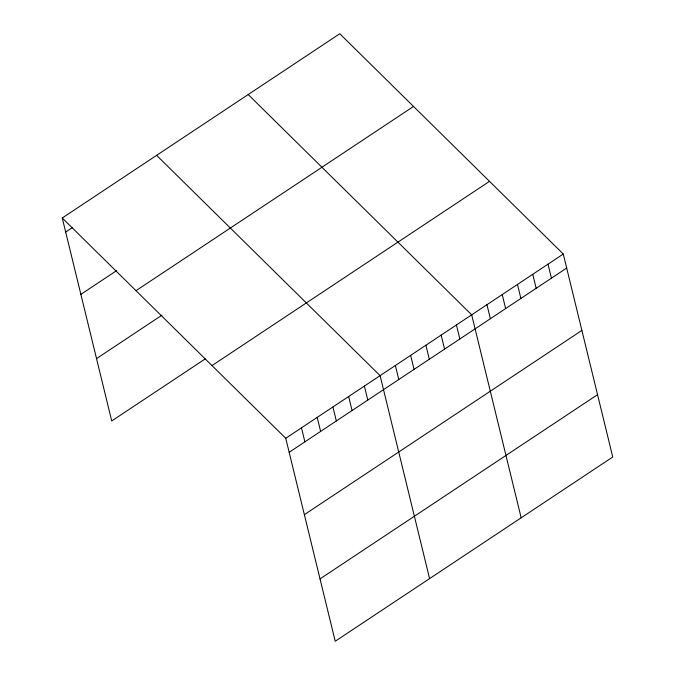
<?xml version="1.0" encoding="UTF-8"?>
<svg xmlns="http://www.w3.org/2000/svg" width="675" height="675" viewBox="0 0 675 675"><rect width="100%" height="100%" fill="white"/><g stroke="black" fill="none" stroke-linecap="round" stroke-linejoin="round"><path stroke-width="1.01" d="M62.252 217.991L339.77 33.75L563.271 254.036L612.748 457.009L335.23 641.25L285.744 438.278L62.252 217.991L111.729 420.964L205.217 358.906M65.669 232.006L72.655 227.365M80.865 294.368L116.691 270.582M136.004 290.68L413.53 106.447M96.525 358.611L162.051 315.107M211.992 365.58L489.518 181.339M285.744 438.278L563.271 254.036M289.162 452.292L566.688 268.051M304.366 514.654L581.892 330.413M320.026 578.897L597.552 394.656M248.189 94.551L471.69 314.837L521.167 517.809M156.608 155.351L380.101 375.637L429.587 578.61M548.007 264.17L551.424 278.184M532.744 274.303L536.161 288.318M517.48 284.437L520.898 298.451M502.217 294.57L505.634 308.585M486.953 304.703L490.371 318.718M456.427 324.97L459.844 338.985M441.163 335.104L444.58 349.118M425.9 345.237L429.317 359.252M410.636 355.371L414.053 369.385M395.373 365.504L398.79 379.519M364.382 386.075L367.799 400.089M348.654 396.512L352.072 410.535M332.927 406.957L336.344 420.972M317.199 417.395L320.617 431.418M301.472 427.832L304.889 441.855"/></g></svg>
